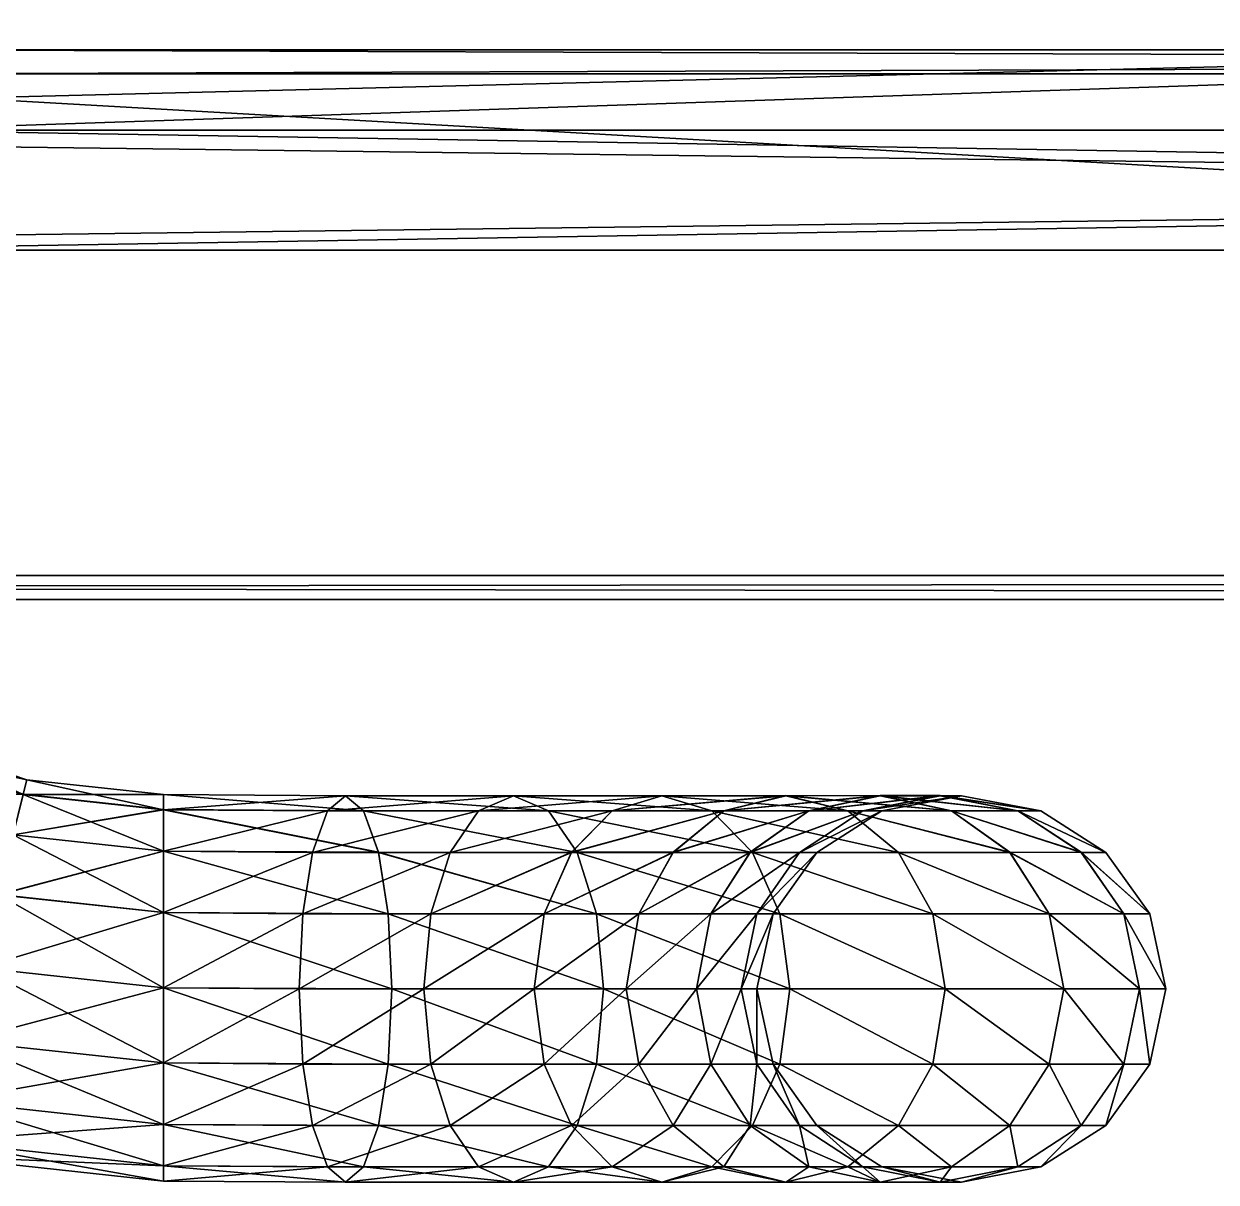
# Model space of a CAD drawing. Extents: x -84 to 84, y -10 to 10.
# Drawn here: x 11.18 to 21.13, y -9.66 to 0 of the extents above; entities that cross this region are included whole.
import ezdxf

# ---------------------------------------------------------------- set-up
doc = ezdxf.new("R2010")
doc.units = 0
doc.layers.add('DOOR02', color=231, linetype='CONTINUOUS')
doc.layers.add('FR', color=201, linetype='CONTINUOUS')

msp = doc.modelspace()

# ---------------------------------------------------------------- meshes
at = {"layer": 'DOOR02', "color": 231}
mesh = msp.add_polyface(dxfattribs=at)
corners = [(19.742104, 7.422881, 112.351105), (18.483467, 6.908508, 113.580963), (19.413551, 6.910368, 112.199249), (19.862892, 8.048216, 112.406891), (18.769081, 7.42102, 113.797272), (19.742104, 8.675353, 112.351105), (18.873695, 8.048218, 113.876617), (19.413551, 9.187864, 112.199249), (18.769081, 8.675354, 113.797272), (18.92643, 6.564727, 111.973907), (20.006752, 6.908507, 110.631622), (19.478615, 6.562865, 110.515289), (20.363075, 7.421019, 110.710236), (20.493874, 8.048217, 110.739044), (20.363075, 8.675353, 110.710236), (20.006752, 9.187864, 110.631622), (18.92643, 9.533508, 111.973907), (19.478615, 9.533507, 110.515289), (18.832069, 6.436035, 110.372711), (19.672279, 6.562865, 108.75444), (19.008461, 6.436035, 108.75444), (20.214577, 6.908507, 108.75444), (20.580482, 7.421019, 108.75444), (20.71476, 8.048216, 108.75444), (20.580482, 8.675352, 108.75444), (20.214577, 9.187864, 108.75444), (19.672279, 9.533506, 108.75444), (19.008461, 9.660339, 108.75444), (19.742104, 7.421015, 62.325623), (19.413551, 6.908503, 62.477478), (18.483467, 6.908504, 61.095764), (19.862892, 8.050075, 62.269836), (18.769081, 7.421016, 60.879456), (19.742104, 8.677211, 62.325623), (18.873695, 8.050075, 60.80011), (19.413551, 9.189722, 62.477478), (18.769081, 8.677211, 60.879456), (20.006752, 6.910365, 64.045105), (18.92643, 6.562862, 62.70282), (19.478615, 6.564723, 64.161438), (20.363075, 7.422877, 63.966492), (20.493874, 8.050074, 63.937683), (20.363075, 8.67721, 63.966492), (20.006752, 9.189723, 64.045105), (18.92643, 9.535365, 62.70282), (19.478615, 9.535365, 64.161438), (18.832069, 6.437892, 64.304016), (19.672279, -6.565674, 108.75444), (18.832069, -6.436986, 64.304016), (19.008461, -6.438844, 108.75444)]
mesh.append_faces([[corners[k] for k in face] for face in [(0, 1, 2), (3, 4, 0), (5, 6, 3), (7, 8, 5), (10, 9, 11), (12, 2, 10), (13, 0, 12), (14, 3, 13), (15, 5, 14), (17, 7, 15), (19, 18, 20), (21, 11, 19), (22, 10, 21), (23, 12, 22), (24, 13, 23), (25, 14, 24), (26, 15, 25), (27, 17, 26), (47, 48, 49)]], dxfattribs={"vtx0": -1})
mesh.append_faces([[corners[k] for k in face] for face in [(2, 9, 10), (0, 2, 12), (3, 0, 13), (5, 3, 14), (7, 5, 15), (16, 7, 17), (11, 18, 19), (10, 11, 21), (12, 10, 22), (13, 12, 23), (14, 13, 24), (15, 14, 25), (17, 15, 26), (29, 37, 38), (28, 40, 29), (31, 41, 28), (33, 42, 31), (35, 43, 33), (44, 45, 35), (39, 19, 46), (37, 21, 39), (40, 22, 37), (41, 23, 40), (42, 24, 41), (43, 25, 42), (45, 26, 43)]], dxfattribs={"vtx1": -1})
mesh.append_faces([[corners[k] for k in face] for face in [(28, 29, 30), (31, 28, 32), (33, 31, 34), (35, 33, 36), (37, 39, 38), (40, 37, 29), (41, 40, 28), (42, 41, 31), (43, 42, 33), (45, 43, 35), (19, 20, 46), (21, 19, 39), (22, 21, 37), (23, 22, 40), (25, 24, 42), (26, 25, 43), (27, 26, 45)]], dxfattribs={"vtx2": -1})
mesh = msp.add_polyface(dxfattribs=at)
corners = [(-0.031639, -0.887369, 219.07254), (79.968361, -0.887373, 219.07254), (-0.031639, 1.112547, 219.07254), (79.968361, 1.112551, 219.07254), (79.968361, -0.887466, 0.07254), (-0.031639, -0.887462, 0.07254), (79.968361, 1.11253, 0.07254), (-0.031639, 1.112527, 0.07254), (9.968361, -0.887452, 27.07254), (68.968361, -0.887454, 27.07254), (9.968361, 1.112529, 27.07254), (68.968361, 1.112533, 27.07254), (68.968361, -0.887378, 208.07254), (9.968361, -0.887374, 208.07254), (68.968361, 1.112552, 208.07254), (9.968361, 1.112548, 208.07254), (0.968361, 2.112547, 218.07254), (78.968361, 2.112551, 218.07254), (78.968361, 2.112531, 1.07254), (0.968361, 2.112527, 1.07254), (8.968361, 2.112529, 26.07254), (69.968361, 2.112533, 26.07254), (69.968361, 2.11255, 209.07254), (8.968361, 2.112548, 209.07254), (0.968361, -1.887369, 218.07254), (78.968361, -1.887373, 218.07254), (78.968361, -1.887466, 1.072541), (0.968361, -1.887462, 1.072541), (8.968361, -1.887452, 26.07254), (69.968361, -1.887456, 26.07254), (69.968361, -1.887376, 209.07254), (8.968361, -1.887374, 209.07254), (20.580482, 8.675352, 108.75444), (20.71476, 8.048216, 108.75444), (20.493874, 8.050074, 63.937683), (20.580482, -8.677232, 108.75444), (20.71476, -8.050096, 108.75444), (20.493874, -8.050096, 110.739044), (9.968361, -0.215798, 208.07254), (68.968361, -0.215798, 208.07254), (9.968361, 0.289203, 208.07254), (68.968361, 0.289203, 208.07254), (68.768364, -0.415812, 155.464661), (68.768364, -0.415798, 207.872543), (10.168358, -0.415798, 207.872543), (10.168358, -0.415812, 155.464661), (10.168358, 0.489189, 155.464661), (10.168358, 0.489203, 207.872543), (68.768364, 0.489203, 207.872543), (68.768364, 0.489189, 155.464661), (68.968361, 0.289155, 27.07254), (68.968361, -0.215844, 27.07254), (9.968361, 0.289155, 27.07254), (9.968361, -0.215844, 27.07254), (68.968361, -0.215812, 155.464661), (10.168358, -0.415844, 27.272537), (68.768364, -0.415844, 27.272537), (68.768364, 0.489155, 27.272537), (10.168358, 0.489155, 27.272537), (68.768364, 0.489159, 82.998283), (68.968361, 0.289158, 82.998283), (68.768364, -0.415841, 82.998283), (10.168365, -0.415841, 82.998283), (10.168365, 0.489159, 82.998283), (68.968361, -0.215841, 82.998283)]
mesh.append_faces([[corners[k] for k in face] for face in [(2, 1, 3), (6, 5, 7), (10, 9, 11), (14, 13, 15), (16, 3, 17), (18, 7, 19), (20, 11, 21), (22, 15, 23), (40, 39, 41), (52, 51, 53)]], dxfattribs={"vtx0": -1})
mesh.append_faces([[corners[k] for k in face] for face in [(0, 1, 2), (4, 5, 6), (8, 9, 10), (12, 13, 14), (2, 3, 16), (6, 7, 18), (10, 11, 20), (14, 15, 22), (0, 24, 1), (4, 26, 5), (8, 28, 9), (12, 30, 13), (38, 39, 40), (50, 51, 52), (39, 38, 43), (44, 43, 38), (40, 41, 47), (48, 47, 41), (53, 51, 55), (56, 55, 51), (50, 52, 57), (58, 57, 52)]], dxfattribs={"vtx1": -1})
mesh.append_faces([[corners[k] for k in face] for face in [(22, 23, 17), (16, 17, 23), (25, 24, 30), (31, 30, 24), (18, 19, 21), (20, 21, 19), (27, 26, 28), (29, 28, 26)]], dxfattribs={"vtx1": -1, "vtx2": -1})
mesh.append_faces([[corners[k] for k in face] for face in [(24, 25, 1), (26, 27, 5), (28, 29, 9), (30, 31, 13), (32, 33, 34), (35, 36, 37), (42, 43, 44), (44, 45, 42), (46, 47, 48), (48, 49, 46), (43, 42, 54), (57, 59, 60), (61, 42, 45), (45, 62, 61), (63, 46, 49), (49, 59, 63), (42, 61, 64), (49, 48, 41), (56, 61, 62), (62, 55, 56), (58, 63, 59), (59, 57, 58)]], dxfattribs={"vtx2": -1})
mesh = msp.add_polyface(dxfattribs=at)
corners = [(12.349037, -6.556519, 114.588898), (13.717964, -6.565673, 114.451324), (12.349037, -6.902222, 114.076416), (11.178658, -6.428833, 114.588898), (11.095345, -6.765503, 114.076416), (12.349037, -6.429688, 115.216064), (11.209114, -6.305419, 115.216064), (12.349037, -6.556519, 115.843262), (11.178658, -6.428833, 115.843262), (12.349037, -6.902222, 116.355743), (11.095345, -6.765502, 116.355743), (10.972145, -7.264526, 113.730743), (9.948494, -6.377319, 114.076416), (9.710152, -6.837646, 113.730743), (10.109413, -6.066772, 114.588898), (10.168343, -5.952881, 115.216064), (10.109413, -6.066772, 115.843262), (9.948494, -6.377319, 116.355743), (10.972145, -7.264526, 116.701416), (9.710152, -6.837646, 116.701416), (9.418404, -7.40007, 113.603943), (8.595711, -6.167725, 113.730743), (8.180428, -6.656982, 113.603943), (8.935066, -5.767944, 114.076416), (9.163948, -5.498291, 114.588898), (8.935066, -5.767944, 116.355743), (8.595711, -6.167724, 116.701416), (8.180428, -6.656982, 116.828217), (7.665474, -5.288696, 113.730743), (12.349037, -6.556524, 60.087822), (12.349037, -6.902226, 60.600304), (13.717964, -6.565679, 60.225403), (11.178658, -6.428838, 60.087822), (11.095345, -6.765507, 60.600304), (12.349037, -6.429692, 59.460655), (11.209114, -6.305425, 59.460655), (12.349037, -6.554662, 58.833458), (11.178658, -6.426976, 58.833458), (12.349037, -6.900365, 58.320992), (11.095345, -6.763646, 58.320992), (9.948494, -6.377324, 60.600304), (10.972145, -7.264531, 60.945976), (9.710152, -6.837651, 60.945976), (10.109413, -6.066777, 60.087822), (10.168343, -5.952885, 59.460655), (10.109413, -6.064915, 58.833458), (9.948494, -6.375463, 58.320992), (10.972145, -7.262669, 57.975304), (9.710152, -6.83579, 57.975304), (8.595711, -6.167729, 60.945976), (9.418404, -7.400059, 61.072777), (8.180428, -6.656987, 61.072777), (8.935066, -5.767949, 60.600304), (9.163948, -5.498296, 60.087822), (8.935066, -5.766088, 58.320992), (8.595711, -6.165868, 57.975304), (8.180428, -6.655126, 57.848503), (7.665474, -5.288701, 60.945976)]
mesh.append_faces([[corners[k] for k in face] for face in [(3, 2, 4), (6, 0, 3), (8, 5, 6), (10, 7, 8), (12, 11, 13), (14, 4, 12), (15, 3, 14), (16, 6, 15), (17, 8, 16), (19, 10, 17), (21, 20, 22), (23, 13, 21), (26, 17, 25), (27, 19, 26)]], dxfattribs={"vtx0": -1})
mesh.append_faces([[corners[k] for k in face] for face in [(0, 1, 2), (0, 2, 3), (5, 0, 6), (7, 5, 8), (9, 7, 10), (4, 11, 12), (3, 4, 14), (6, 3, 15), (8, 6, 16), (10, 8, 17), (18, 10, 19), (13, 20, 21), (12, 13, 23), (14, 12, 24), (17, 16, 25), (19, 17, 26), (21, 22, 28), (29, 30, 31), (29, 32, 30), (34, 35, 29), (36, 37, 34), (38, 39, 36), (33, 40, 41), (32, 43, 33), (35, 44, 32), (37, 45, 35), (39, 46, 37), (47, 48, 39), (42, 49, 50), (40, 52, 42), (43, 53, 40), (46, 54, 45), (48, 55, 46), (49, 57, 51)]], dxfattribs={"vtx1": -1})
mesh.append_faces([[corners[k] for k in face] for face in [(32, 33, 30), (35, 32, 29), (37, 35, 34), (39, 37, 36), (40, 42, 41), (43, 40, 33), (44, 43, 32), (45, 44, 35), (46, 45, 37), (48, 46, 39), (49, 51, 50), (52, 49, 42), (55, 54, 46), (56, 55, 48)]], dxfattribs={"vtx2": -1})
mesh = msp.add_polyface(dxfattribs=at)
corners = [(13.511482, -7.422898, 113.615631), (13.481026, -8.050095, 113.492218), (12.349037, -8.040939, 113.603943), (13.594795, -6.911315, 113.952301), (12.349037, -7.413743, 113.730743), (13.717964, -6.565673, 114.451324), (12.349037, -6.902222, 114.076416), (12.349037, -6.429688, 115.216064), (13.868752, -6.438842, 115.062164), (12.349037, -6.556519, 114.588898), (12.349037, -6.556519, 115.843262), (14.01963, -6.565673, 115.673004), (12.349037, -6.902222, 116.355743), (14.142952, -6.911316, 116.172028), (12.349037, -7.413742, 116.701416), (14.226143, -7.422897, 116.508698), (12.349037, -8.040939, 116.828217), (14.256691, -8.050094, 116.632111), (14.580849, -7.422898, 113.253571), (14.741646, -6.911316, 113.564117), (14.979988, -6.565674, 114.024445), (15.271736, -6.438843, 114.587799), (15.563576, -6.565674, 115.151154), (15.80201, -6.911316, 115.611481), (15.962837, -7.422898, 115.922028), (16.021767, -8.050096, 116.035919), (15.526192, -7.422897, 112.685089), (14.521797, -8.050095, 113.139679), (15.442207, -8.050095, 112.58609), (15.755074, -6.909455, 112.954742), (16.094551, -6.563812, 113.354523), (13.511482, -7.422886, 61.061096), (12.349037, -8.040929, 61.072777), (13.481026, -8.050083, 61.184509), (13.594795, -6.911321, 60.724426), (12.349037, -7.413731, 60.945976), (13.717964, -6.565679, 60.225403), (12.349037, -6.902226, 60.600304), (12.349037, -6.429692, 59.460655), (12.349037, -6.556524, 60.087822), (13.868752, -6.438847, 59.614563), (12.349037, -6.554662, 58.833458), (14.01963, -6.565679, 59.003723), (12.349037, -6.900365, 58.320992), (14.142952, -6.909459, 58.5047), (12.349037, -7.413732, 57.975304), (14.226143, -7.422888, 58.16803), (12.349037, -8.040929, 57.848503), (14.256691, -8.050085, 58.044617), (14.580849, -7.422886, 61.423157), (14.521797, -8.050083, 61.537048), (14.741646, -6.911321, 61.11261), (14.979988, -6.565679, 60.652283), (15.271736, -6.438848, 60.088928), (15.563576, -6.565679, 59.525574), (15.80201, -6.911321, 59.065247), (15.962837, -7.422886, 58.7547), (16.021767, -8.050084, 58.640808), (15.526192, -7.422887, 61.991638), (15.442207, -8.050084, 62.090637), (15.755074, -6.911321, 61.721985), (16.094551, -6.565679, 61.322205)]
mesh.append_faces([[corners[k] for k in face] for face in [(31, 32, 33), (34, 35, 31), (36, 37, 34), (40, 39, 36), (42, 38, 40), (44, 41, 42), (46, 43, 44), (48, 45, 46), (49, 33, 50), (51, 31, 49), (52, 34, 51), (53, 36, 52), (54, 40, 53), (55, 42, 54), (58, 50, 59)]], dxfattribs={"vtx0": -1})
mesh.append_faces([[corners[k] for k in face] for face in [(7, 8, 9), (10, 11, 7), (12, 13, 10), (14, 15, 12), (16, 17, 14), (0, 18, 1), (3, 19, 0), (5, 20, 3), (8, 21, 5), (11, 22, 8), (13, 23, 11), (15, 24, 13), (17, 25, 15), (18, 26, 27), (19, 29, 18), (20, 30, 19), (38, 39, 40), (41, 38, 42), (43, 41, 44), (45, 43, 46), (47, 45, 48), (31, 33, 49), (34, 31, 51), (36, 34, 52), (40, 36, 53), (42, 40, 54), (44, 42, 55), (46, 44, 56), (48, 46, 57), (49, 50, 58), (51, 49, 60), (52, 51, 61)]], dxfattribs={"vtx1": -1})
mesh.append_faces([[corners[k] for k in face] for face in [(0, 1, 2), (3, 0, 4), (5, 3, 6), (8, 5, 9), (11, 8, 7), (13, 11, 10), (15, 13, 12), (17, 15, 14), (19, 18, 0), (20, 19, 3), (21, 20, 5), (22, 21, 8), (23, 22, 11), (26, 28, 27), (29, 26, 18)]], dxfattribs={"vtx2": -1})
mesh = msp.add_polyface(dxfattribs=at)
corners = [(15.962837, -7.422898, 115.922028), (15.80201, -6.911316, 115.611481), (14.142952, -6.911316, 116.172028), (16.021767, -8.050096, 116.035919), (14.226143, -7.422897, 116.508698), (16.094551, -6.563812, 113.354523), (15.755074, -6.909455, 112.954742), (14.741646, -6.911316, 113.564117), (15.271736, -6.438843, 114.587799), (16.509712, -6.438843, 113.843781), (14.979988, -6.565674, 114.024445), (15.563576, -6.565674, 115.151154), (16.925117, -6.565674, 114.333038), (17.264381, -6.911316, 114.732819), (17.493355, -7.422898, 115.002472), (17.577339, -8.050096, 115.101471), (15.526192, -7.422897, 112.685089), (16.31617, -7.422898, 111.938629), (15.442207, -8.050095, 112.58609), (16.211525, -8.050095, 111.859283), (16.601784, -6.909455, 112.154938), (17.024788, -6.563812, 112.475494), (17.542519, -6.436982, 112.86795), (18.060585, -6.563813, 113.260406), (16.917976, -7.422898, 111.045441), (16.797432, -8.050096, 110.989655), (17.246742, -6.911315, 111.197296), (17.733894, -6.565674, 111.422638), (17.301186, -7.422898, 110.035187), (17.170479, -8.050096, 110.006378), (15.962837, -7.422886, 58.7547), (14.142952, -6.909459, 58.5047), (15.80201, -6.911321, 59.065247), (16.021767, -8.050084, 58.640808), (14.226143, -7.422888, 58.16803), (15.755074, -6.911321, 61.721985), (14.580849, -7.422886, 61.423157), (15.526192, -7.422887, 61.991638), (16.094551, -6.565679, 61.322205), (14.741646, -6.911321, 61.11261), (15.271736, -6.438848, 60.088928), (14.979988, -6.565679, 60.652283), (16.509712, -6.438848, 60.832947), (15.563576, -6.565679, 59.525574), (16.925117, -6.565679, 60.343689), (17.264381, -6.911321, 59.943909), (17.493355, -7.422887, 59.674255), (17.577339, -8.050085, 59.575256), (15.442207, -8.050084, 62.090637), (16.31617, -7.422886, 62.738098), (16.211525, -8.050084, 62.817444), (16.601784, -6.91132, 62.52179), (17.024788, -6.565678, 62.201233), (17.542519, -6.438847, 61.808777), (18.060585, -6.565679, 61.416321), (16.31617, -8.67722, 62.738098), (16.797432, -8.050084, 63.687073), (16.917976, -7.422887, 63.631287), (17.246742, -6.909459, 63.479431), (17.733894, -6.563817, 63.254089), (17.301186, -7.422887, 64.641541), (17.170479, -8.050085, 64.670349)]
mesh.append_faces([[corners[k] for k in face] for face in [(30, 31, 32), (33, 34, 30), (35, 36, 37), (38, 39, 35), (42, 41, 38), (44, 40, 42), (45, 43, 44), (46, 32, 45), (47, 30, 46), (49, 48, 50), (51, 37, 49), (52, 35, 51), (53, 38, 52), (57, 50, 56), (58, 49, 57), (59, 51, 58), (60, 56, 61)]], dxfattribs={"vtx0": -1})
mesh.append_faces([[corners[k] for k in face] for face in [(8, 9, 10), (11, 12, 8), (1, 13, 11), (0, 14, 1), (3, 15, 0), (16, 17, 18), (6, 20, 16), (5, 21, 6), (9, 22, 5), (12, 23, 9), (17, 24, 19), (20, 26, 17), (21, 27, 20), (24, 28, 25), (40, 41, 42), (43, 40, 44), (32, 43, 45), (30, 32, 46), (33, 30, 47), (37, 48, 49), (35, 37, 51), (38, 35, 52), (42, 38, 53), (44, 42, 54), (50, 55, 56), (49, 50, 57), (51, 49, 58), (52, 51, 59), (57, 56, 60)]], dxfattribs={"vtx1": -1})
mesh.append_faces([[corners[k] for k in face] for face in [(0, 1, 2), (3, 0, 4), (5, 6, 7), (9, 5, 10), (12, 9, 8), (13, 12, 11), (14, 13, 1), (15, 14, 0), (17, 19, 18), (20, 17, 16), (21, 20, 6), (22, 21, 5), (24, 25, 19), (26, 24, 17), (27, 26, 20), (28, 29, 25)]], dxfattribs={"vtx2": -1})
mesh = msp.add_polyface(dxfattribs=at)
corners = [(18.060585, -6.563813, 113.260406), (17.542519, -6.436982, 112.86795), (16.509712, -6.438843, 113.843781), (17.264381, -6.911316, 114.732819), (18.483467, -6.911317, 113.580963), (16.925117, -6.565674, 114.333038), (17.493355, -7.422898, 115.002472), (18.769081, -7.422898, 113.797272), (17.577339, -8.050096, 115.101471), (18.873695, -8.050096, 113.876617), (18.330147, -6.438843, 111.698273), (17.024788, -6.563812, 112.475494), (17.733894, -6.565674, 111.422638), (18.92643, -6.563813, 111.973907), (19.413551, -6.909455, 112.199249), (19.742104, -7.422898, 112.351105), (17.246742, -6.911315, 111.197296), (17.657417, -6.911317, 110.1138), (16.917976, -7.422898, 111.045441), (17.301186, -7.422898, 110.035187), (18.185738, -6.565675, 110.230133), (18.832069, -6.438844, 110.372711), (19.478615, -6.565675, 110.515289), (17.436378, -7.422898, 108.75444), (17.170479, -8.050096, 110.006378), (17.302101, -8.050096, 108.75444), (17.802284, -6.911317, 108.75444), (18.344582, -6.565675, 108.75444), (19.008461, -6.438844, 108.75444), (18.060585, -6.565679, 61.416321), (16.509712, -6.438848, 60.832947), (17.542519, -6.438847, 61.808777), (17.264381, -6.911321, 59.943909), (16.925117, -6.565679, 60.343689), (18.483467, -6.911321, 61.095764), (17.493355, -7.422887, 59.674255), (18.769081, -7.422887, 60.879456), (17.577339, -8.050085, 59.575256), (18.873695, -8.050084, 60.80011), (18.769081, -8.677221, 60.879456), (17.024788, -6.565678, 62.201233), (18.330147, -6.436986, 62.978455), (17.733894, -6.563817, 63.254089), (18.92643, -6.565679, 62.70282), (19.413551, -6.911321, 62.477478), (19.742104, -7.422887, 62.325623), (17.246742, -6.909459, 63.479431), (16.917976, -7.422887, 63.631287), (17.657417, -6.911321, 64.562927), (17.301186, -7.422887, 64.641541), (18.185738, -6.565679, 64.446594), (18.832069, -6.436986, 64.304016), (19.478615, -6.563817, 64.161438), (17.170479, -8.050085, 64.670349), (17.301186, -8.67722, 64.641541)]
mesh.append_faces([[corners[k] for k in face] for face in [(29, 30, 31), (34, 33, 29), (36, 32, 34), (38, 35, 36), (39, 37, 38), (41, 40, 42), (43, 31, 41), (44, 29, 43), (48, 47, 49), (50, 46, 48), (51, 42, 50), (52, 41, 51), (23, 53, 25), (26, 49, 23), (27, 48, 26), (28, 50, 27)]], dxfattribs={"vtx0": -1})
mesh.append_faces([[corners[k] for k in face] for face in [(3, 4, 5), (6, 7, 3), (8, 9, 6), (1, 10, 11), (0, 13, 1), (4, 14, 0), (7, 15, 4), (16, 17, 18), (12, 20, 16), (10, 21, 12), (13, 22, 10), (19, 23, 24), (17, 26, 19), (20, 27, 17), (21, 28, 20), (32, 33, 34), (35, 32, 36), (37, 35, 38), (31, 40, 41), (29, 31, 43), (34, 29, 44), (36, 34, 45), (46, 47, 48), (42, 46, 50), (41, 42, 51), (43, 41, 52), (53, 54, 25), (49, 53, 23), (48, 49, 26), (50, 48, 27), (51, 50, 28)]], dxfattribs={"vtx1": -1})
mesh.append_faces([[corners[k] for k in face] for face in [(0, 1, 2), (4, 0, 5), (7, 4, 3), (9, 7, 6), (10, 12, 11), (13, 10, 1), (14, 13, 0), (17, 19, 18), (20, 17, 16), (21, 20, 12), (22, 21, 10), (23, 25, 24), (26, 23, 19), (27, 26, 17), (28, 27, 20)]], dxfattribs={"vtx2": -1})
mesh = msp.add_polyface(dxfattribs=at)
corners = [(19.742104, -7.422898, 112.351105), (19.413551, -6.909455, 112.199249), (18.483467, -6.911317, 113.580963), (18.873695, -8.050096, 113.876617), (19.862892, -8.050096, 112.406891), (18.769081, -7.422898, 113.797272), (19.742104, -8.677232, 112.351105), (19.413551, -9.189744, 112.199249), (18.769081, -8.677232, 113.797272), (20.006752, -6.911317, 110.631622), (18.92643, -6.563813, 111.973907), (19.478615, -6.565675, 110.515289), (20.363075, -7.422898, 110.710236), (20.493874, -8.050096, 110.739044), (20.363075, -8.677232, 110.710236), (20.006752, -9.189744, 110.631622), (18.92643, -9.535386, 111.973907), (19.478615, -9.535386, 110.515289), (19.672279, -6.565674, 108.75444), (18.832069, -6.438844, 110.372711), (19.008461, -6.438844, 108.75444), (20.214577, -6.911316, 108.75444), (20.580482, -7.422898, 108.75444), (20.71476, -8.050096, 108.75444), (20.580482, -8.677232, 108.75444), (20.214577, -9.189744, 108.75444), (19.672279, -9.535386, 108.75444), (19.008461, -9.662217, 108.75444), (19.742104, -7.422887, 62.325623), (18.483467, -6.911321, 61.095764), (19.413551, -6.911321, 62.477478), (18.873695, -8.050084, 60.80011), (18.769081, -7.422887, 60.879456), (19.862892, -8.050084, 62.269836), (19.742104, -8.67722, 62.325623), (19.413551, -9.189734, 62.477478), (18.769081, -8.677221, 60.879456), (18.92643, -6.565679, 62.70282), (20.006752, -6.909459, 64.045105), (19.478615, -6.563817, 64.161438), (20.363075, -7.422887, 63.966492), (20.493874, -8.050084, 63.937683), (20.363075, -8.67722, 63.966492), (20.006752, -9.189733, 64.045105), (18.92643, -9.535376, 62.70282), (19.478615, -9.535375, 64.161438), (18.832069, -6.436986, 64.304016)]
mesh.append_faces([[corners[k] for k in face] for face in [(28, 29, 30), (33, 32, 28), (34, 31, 33), (35, 36, 34), (38, 37, 39), (40, 30, 38), (41, 28, 40), (42, 33, 41), (43, 34, 42), (45, 35, 43), (21, 39, 18), (22, 38, 21), (23, 40, 22), (24, 41, 23), (25, 42, 24), (26, 43, 25), (27, 45, 26)]], dxfattribs={"vtx0": -1})
mesh.append_faces([[corners[k] for k in face] for face in [(3, 4, 5), (1, 9, 10), (0, 12, 1), (4, 13, 0), (6, 14, 4), (7, 15, 6), (16, 17, 7), (11, 18, 19), (9, 21, 11), (12, 22, 9), (13, 23, 12), (14, 24, 13), (15, 25, 14), (17, 26, 15), (31, 32, 33), (30, 37, 38), (28, 30, 40), (33, 28, 41), (34, 33, 42), (35, 34, 43), (44, 35, 45), (39, 46, 18), (38, 39, 21), (40, 38, 22), (41, 40, 23), (42, 41, 24), (43, 42, 25), (45, 43, 26)]], dxfattribs={"vtx1": -1})
mesh.append_faces([[corners[k] for k in face] for face in [(0, 1, 2), (4, 0, 5), (6, 4, 3), (7, 6, 8), (9, 11, 10), (12, 9, 1), (13, 12, 0), (14, 13, 4), (15, 14, 6), (17, 15, 7), (18, 20, 19), (21, 18, 11), (22, 21, 9), (23, 22, 12), (25, 24, 14), (26, 25, 15), (27, 26, 17)]], dxfattribs={"vtx2": -1})
mesh = msp.add_polyface(dxfattribs=at)
corners = [(12.349037, -9.526291, 114.588898), (13.717964, -9.535385, 114.451324), (12.349037, -9.653122, 115.216064), (12.349037, -9.180588, 114.076416), (13.594795, -9.189743, 113.952301), (12.349037, -8.668137, 113.730743), (13.511482, -8.677231, 113.615631), (12.349037, -8.040939, 113.603943), (13.481026, -8.050095, 113.492218), (12.349037, -7.413743, 113.730743), (13.511482, -7.422898, 113.615631), (12.349037, -6.902222, 114.076416), (13.594795, -6.911315, 113.952301), (10.972145, -7.264526, 113.730743), (10.821388, -7.874436, 113.603943), (11.095345, -6.765503, 114.076416), (12.349037, -7.413742, 116.701416), (12.349037, -6.902222, 116.355743), (10.972145, -7.264526, 116.701416), (11.095345, -6.765502, 116.355743), (12.349037, -8.040939, 116.828217), (10.821388, -7.874434, 116.828217), (12.349037, -8.668137, 116.701416), (10.670479, -8.485274, 116.701416), (12.349037, -9.180588, 116.355743), (10.547188, -8.984298, 116.355743), (12.349037, -9.526291, 115.843262), (10.463997, -9.320968, 115.843262), (10.43354, -9.444382, 115.216064), (10.463997, -9.320969, 114.588898), (10.547188, -8.984299, 114.076416), (10.670479, -8.485276, 113.730743), (9.710152, -6.837646, 113.730743), (12.349037, -9.526279, 60.087822), (12.349037, -9.653111, 59.460655), (13.717964, -9.535375, 60.225403), (12.349037, -9.180576, 60.600304), (13.594795, -9.189733, 60.724426), (12.349037, -8.668125, 60.945976), (13.511482, -8.67722, 61.061096), (12.349037, -8.040929, 61.072777), (13.481026, -8.050083, 61.184509), (12.349037, -7.413731, 60.945976), (13.511482, -7.422886, 61.061096), (12.349037, -6.902226, 60.600304), (13.594795, -6.911321, 60.724426), (10.972145, -7.264531, 60.945976), (10.821388, -7.874425, 61.072777), (11.095345, -6.765507, 60.600304), (12.349037, -7.413732, 57.975304), (10.972145, -7.262669, 57.975304), (12.349037, -6.900365, 58.320992), (11.095345, -6.763646, 58.320992), (12.349037, -8.040929, 57.848503), (10.821388, -7.874425, 57.848503), (12.349037, -8.668126, 57.975304), (10.670479, -8.485265, 57.975304), (12.349037, -9.180577, 58.320992), (10.547188, -8.984288, 58.320992), (12.349037, -9.52628, 58.833458), (10.463997, -9.320959, 58.833458), (10.43354, -9.444371, 59.460655), (10.463997, -9.320957, 60.087822), (10.547188, -8.984287, 60.600304), (10.670479, -8.485264, 60.945976), (9.710152, -6.837651, 60.945976)]
mesh.append_faces([[corners[k] for k in face] for face in [(13, 7, 14), (15, 9, 13), (18, 17, 19), (21, 16, 18), (23, 20, 21), (25, 22, 23), (27, 24, 25), (28, 26, 27), (29, 2, 28), (30, 0, 29), (31, 3, 30), (14, 5, 31)]], dxfattribs={"vtx0": -1})
mesh.append_faces([[corners[k] for k in face] for face in [(0, 1, 2), (3, 4, 0), (5, 6, 3), (7, 8, 5), (9, 10, 7), (11, 12, 9), (9, 7, 13), (11, 9, 15), (16, 17, 18), (20, 16, 21), (22, 20, 23), (24, 22, 25), (26, 24, 27), (2, 26, 28), (0, 2, 29), (3, 0, 30), (5, 3, 31), (7, 5, 14), (13, 14, 32), (33, 34, 35), (36, 33, 37), (38, 36, 39), (40, 38, 41), (42, 40, 43), (44, 42, 45), (42, 46, 40), (44, 48, 42), (49, 50, 51), (53, 54, 49), (55, 56, 53), (57, 58, 55), (59, 60, 57), (34, 61, 59), (33, 62, 34), (36, 63, 33), (38, 64, 36), (40, 47, 38), (46, 65, 47)]], dxfattribs={"vtx1": -1})
mesh.append_faces([[corners[k] for k in face] for face in [(46, 47, 40), (48, 46, 42), (50, 52, 51), (54, 50, 49), (56, 54, 53), (58, 56, 55), (60, 58, 57), (61, 60, 59), (62, 61, 34), (63, 62, 33), (64, 63, 36), (47, 64, 38)]], dxfattribs={"vtx2": -1})
mesh = msp.add_polyface(dxfattribs=at)
corners = [(13.717964, -9.535385, 114.451324), (13.868752, -9.662217, 115.062164), (12.349037, -9.653122, 115.216064), (13.594795, -9.189743, 113.952301), (12.349037, -9.526291, 114.588898), (13.511482, -8.677231, 113.615631), (12.349037, -9.180588, 114.076416), (13.481026, -8.050095, 113.492218), (12.349037, -8.668137, 113.730743), (12.349037, -8.668137, 116.701416), (14.226143, -8.677231, 116.508698), (12.349037, -8.040939, 116.828217), (14.256691, -8.050094, 116.632111), (12.349037, -9.180588, 116.355743), (14.142952, -9.189743, 116.172028), (12.349037, -9.526291, 115.843262), (14.01963, -9.535385, 115.673004), (14.979988, -9.535385, 114.024445), (15.271736, -9.662216, 114.587799), (14.741646, -9.189743, 113.564117), (14.580849, -8.677231, 113.253571), (14.521797, -8.050095, 113.139679), (14.580849, -7.422898, 113.253571), (15.962837, -8.677231, 115.922028), (15.80201, -9.189743, 115.611481), (15.563576, -9.535385, 115.151154), (15.755074, -9.189743, 112.954742), (15.526192, -8.677231, 112.685089), (15.442207, -8.050095, 112.58609), (13.717964, -9.535375, 60.225403), (12.349037, -9.653111, 59.460655), (13.868752, -9.662206, 59.614563), (13.594795, -9.189733, 60.724426), (12.349037, -9.526279, 60.087822), (13.511482, -8.67722, 61.061096), (12.349037, -9.180576, 60.600304), (13.481026, -8.050083, 61.184509), (12.349037, -8.668125, 60.945976), (12.349037, -8.668126, 57.975304), (12.349037, -8.040929, 57.848503), (14.226143, -8.67722, 58.16803), (14.256691, -8.050085, 58.044617), (12.349037, -9.180577, 58.320992), (14.142952, -9.189733, 58.5047), (12.349037, -9.52628, 58.833458), (14.01963, -9.535375, 59.003723), (14.979988, -9.535375, 60.652283), (15.271736, -9.662206, 60.088928), (14.741646, -9.189733, 61.11261), (14.580849, -8.67722, 61.423157), (14.521797, -8.050083, 61.537048), (15.962837, -8.67722, 58.7547), (15.80201, -9.189733, 59.065247), (15.563576, -9.535375, 59.525574), (15.755074, -9.189733, 61.721985), (15.526192, -8.67722, 61.991638), (15.442207, -8.050084, 62.090637)]
mesh.append_faces([[corners[k] for k in face] for face in [(29, 30, 31), (32, 33, 29), (34, 35, 32), (36, 37, 34), (40, 39, 41), (43, 38, 40), (45, 42, 43), (31, 44, 45), (46, 31, 47), (48, 29, 46), (49, 32, 48), (50, 34, 49), (53, 43, 52), (47, 45, 53), (56, 49, 55)]], dxfattribs={"vtx0": -1})
mesh.append_faces([[corners[k] for k in face] for face in [(9, 10, 11), (13, 14, 9), (15, 16, 13), (2, 1, 15), (0, 17, 1), (3, 19, 0), (5, 20, 3), (7, 21, 5), (10, 23, 12), (14, 24, 10), (16, 25, 14), (1, 18, 16), (19, 26, 17), (20, 27, 19), (21, 28, 20), (38, 39, 40), (42, 38, 43), (44, 42, 45), (30, 44, 31), (29, 31, 46), (32, 29, 48), (34, 32, 49), (36, 34, 50), (40, 41, 51), (43, 40, 52), (45, 43, 53), (31, 45, 47), (48, 46, 54), (49, 48, 55), (50, 49, 56)]], dxfattribs={"vtx1": -1})
mesh.append_faces([[corners[k] for k in face] for face in [(0, 1, 2), (3, 0, 4), (5, 3, 6), (7, 5, 8), (10, 12, 11), (14, 10, 9), (16, 14, 13), (1, 16, 15), (17, 18, 1), (19, 17, 0), (20, 19, 3), (21, 20, 5), (22, 21, 7), (25, 24, 14), (18, 25, 16), (28, 27, 20)]], dxfattribs={"vtx2": -1})
mesh = msp.add_polyface(dxfattribs=at)
corners = [(15.962837, -8.677231, 115.922028), (16.021767, -8.050096, 116.035919), (14.256691, -8.050094, 116.632111), (15.80201, -9.189743, 115.611481), (14.226143, -8.677231, 116.508698), (14.979988, -9.535385, 114.024445), (16.094551, -9.535385, 113.354523), (15.271736, -9.662216, 114.587799), (16.509712, -9.662217, 113.843781), (15.755074, -9.189743, 112.954742), (15.526192, -8.677231, 112.685089), (14.741646, -9.189743, 113.564117), (17.493355, -8.677232, 115.002472), (17.577339, -8.050096, 115.101471), (17.264381, -9.189744, 114.732819), (15.563576, -9.535385, 115.151154), (16.925117, -9.535386, 114.333038), (17.024788, -9.535385, 112.475494), (17.542519, -9.662217, 112.86795), (16.601784, -9.189743, 112.154938), (16.31617, -8.677231, 111.938629), (15.442207, -8.050095, 112.58609), (16.211525, -8.050095, 111.859283), (17.246742, -9.189743, 111.197296), (16.917976, -8.677231, 111.045441), (16.797432, -8.050096, 110.989655), (17.301186, -8.677231, 110.035187), (17.170479, -8.050096, 110.006378), (17.302101, -8.050096, 108.75444), (15.962837, -8.67722, 58.7547), (14.256691, -8.050085, 58.044617), (16.021767, -8.050084, 58.640808), (15.80201, -9.189733, 59.065247), (14.226143, -8.67722, 58.16803), (14.979988, -9.535375, 60.652283), (15.271736, -9.662206, 60.088928), (16.094551, -9.535375, 61.322205), (16.509712, -9.662206, 60.832947), (15.755074, -9.189733, 61.721985), (15.526192, -8.67722, 61.991638), (14.741646, -9.189733, 61.11261), (17.493355, -8.677221, 59.674255), (17.577339, -8.050085, 59.575256), (17.264381, -9.189733, 59.943909), (15.563576, -9.535375, 59.525574), (16.925117, -9.535375, 60.343689), (17.024788, -9.535375, 62.201233), (17.542519, -9.662206, 61.808777), (16.601784, -9.189733, 62.52179), (16.31617, -8.67722, 62.738098), (15.442207, -8.050084, 62.090637), (16.211525, -8.050084, 62.817444), (17.246742, -9.189734, 63.479431), (16.917976, -8.67722, 63.631287), (16.797432, -8.050084, 63.687073), (17.301186, -8.67722, 64.641541), (17.170479, -8.050085, 64.670349)]
mesh.append_faces([[corners[k] for k in face] for face in [(29, 30, 31), (32, 33, 29), (36, 35, 37), (38, 34, 36), (39, 40, 38), (41, 31, 42), (43, 29, 41), (45, 32, 43), (37, 44, 45), (46, 37, 47), (48, 36, 46), (49, 38, 48), (51, 39, 49), (53, 48, 52), (54, 49, 53), (56, 53, 55)]], dxfattribs={"vtx0": -1})
mesh.append_faces([[corners[k] for k in face] for face in [(5, 6, 7), (0, 12, 1), (3, 14, 0), (15, 16, 3), (7, 8, 15), (6, 17, 8), (9, 19, 6), (10, 20, 9), (21, 22, 10), (8, 18, 16), (19, 23, 17), (20, 24, 19), (22, 25, 20), (24, 26, 23), (25, 27, 24), (27, 28, 26), (34, 35, 36), (29, 31, 41), (32, 29, 43), (44, 32, 45), (35, 44, 37), (36, 37, 46), (38, 36, 48), (39, 38, 49), (50, 39, 51), (37, 45, 47), (48, 46, 52), (49, 48, 53), (53, 52, 55), (54, 53, 56)]], dxfattribs={"vtx1": -1})
mesh.append_faces([[corners[k] for k in face] for face in [(0, 1, 2), (3, 0, 4), (6, 8, 7), (9, 6, 5), (10, 9, 11), (12, 13, 1), (14, 12, 0), (16, 14, 3), (8, 16, 15), (17, 18, 8), (19, 17, 6), (20, 19, 9), (22, 20, 10), (24, 23, 19), (25, 24, 20), (27, 26, 24)]], dxfattribs={"vtx2": -1})
mesh = msp.add_polyface(dxfattribs=at)
corners = [(17.493355, -8.677232, 115.002472), (18.769081, -8.677232, 113.797272), (17.577339, -8.050096, 115.101471), (18.873695, -8.050096, 113.876617), (17.264381, -9.189744, 114.732819), (18.483467, -9.189744, 113.580963), (16.925117, -9.535386, 114.333038), (18.060585, -9.535386, 113.260406), (17.542519, -9.662217, 112.86795), (17.024788, -9.535385, 112.475494), (17.733894, -9.535385, 111.422638), (18.330147, -9.662217, 111.698273), (17.246742, -9.189743, 111.197296), (19.742104, -8.677232, 112.351105), (19.413551, -9.189744, 112.199249), (18.92643, -9.535386, 111.973907), (18.185738, -9.535385, 110.230133), (18.832069, -9.662217, 110.372711), (17.657417, -9.189743, 110.1138), (17.301186, -8.677231, 110.035187), (19.478615, -9.535386, 110.515289), (18.344582, -9.535386, 108.75444), (19.008461, -9.662217, 108.75444), (17.802284, -9.189744, 108.75444), (17.436378, -8.677232, 108.75444), (17.302101, -8.050096, 108.75444), (17.493355, -8.677221, 59.674255), (17.577339, -8.050085, 59.575256), (18.769081, -8.677221, 60.879456), (17.264381, -9.189733, 59.943909), (18.483467, -9.189733, 61.095764), (16.925117, -9.535375, 60.343689), (18.060585, -9.535375, 61.416321), (17.542519, -9.662206, 61.808777), (17.024788, -9.535375, 62.201233), (17.733894, -9.535376, 63.254089), (18.330147, -9.662207, 62.978455), (17.246742, -9.189734, 63.479431), (18.873695, -8.050084, 60.80011), (19.742104, -8.67722, 62.325623), (19.413551, -9.189734, 62.477478), (18.92643, -9.535376, 62.70282), (18.185738, -9.535375, 64.446594), (18.832069, -9.662206, 64.304016), (17.657417, -9.189733, 64.562927), (17.301186, -8.67722, 64.641541), (19.478615, -9.535375, 64.161438)]
mesh.append_faces([[corners[k] for k in face] for face in [(30, 26, 28), (32, 29, 30), (33, 31, 32), (35, 33, 36), (37, 34, 35), (41, 30, 40), (36, 32, 41), (42, 36, 43), (44, 35, 42), (45, 37, 44), (43, 41, 46), (21, 43, 22), (23, 42, 21), (24, 44, 23), (25, 45, 24)]], dxfattribs={"vtx0": -1})
mesh.append_faces([[corners[k] for k in face] for face in [(0, 1, 2), (4, 5, 0), (6, 7, 4), (9, 10, 8), (1, 13, 3), (5, 14, 1), (7, 15, 5), (8, 11, 7), (10, 16, 11), (12, 18, 10), (11, 17, 15), (16, 21, 17), (18, 23, 16), (19, 24, 18), (17, 22, 20), (26, 27, 28), (29, 26, 30), (31, 29, 32), (34, 33, 35), (28, 38, 39), (30, 28, 40), (32, 30, 41), (33, 32, 36), (35, 36, 42), (37, 35, 44), (36, 41, 43), (42, 43, 21), (44, 42, 23), (45, 44, 24), (43, 46, 22)]], dxfattribs={"vtx1": -1})
mesh.append_faces([[corners[k] for k in face] for face in [(1, 3, 2), (5, 1, 0), (7, 5, 4), (8, 7, 6), (10, 11, 8), (12, 10, 9), (15, 14, 5), (11, 15, 7), (16, 17, 11), (18, 16, 10), (19, 18, 12), (17, 20, 15), (21, 22, 17), (23, 21, 16), (24, 23, 18), (25, 24, 19)]], dxfattribs={"vtx2": -1})
at = {"layer": 'FR', "color": 201}
mesh = msp.add_polyface(dxfattribs=at)
corners = [(83.751129, 4.588345, -0.000001), (83.751129, 4.588364, 222.851944), (-83.751129, 4.58834, 222.851944), (-83.751129, 4.58832, -0.000001), (-80.435211, 4.58832, 0.000014), (-80.435211, 4.588392, 219.723053), (80.435211, 4.588419, 219.723053), (80.435211, 4.588345, 0.000014), (83.751129, -4.602399, 0.000001), (83.751129, -4.602271, 222.851929), (-83.751129, -4.602297, 222.851929), (-83.751129, -4.602426, 0.000001), (-80.435211, -4.602425, 0.000016), (-80.435211, -4.602243, 219.723038), (80.435211, -4.602217, 219.723038), (80.435211, -4.6024, 0.000016), (83.551132, 4.788344, 0.200004), (83.551132, 4.788365, 222.651947), (-83.551132, 4.788341, 222.651947), (-83.551132, 4.78832, 0.200004), (-80.635208, 4.78832, 0.200011), (-80.635208, 4.788391, 219.92305), (80.635208, 4.788418, 219.92305), (80.635208, 4.788344, 0.200011), (83.551132, -4.8024, 0.200005), (83.551132, -4.80227, 222.651932), (-83.551132, -4.802296, 222.651932), (-83.551132, -4.802426, 0.200005), (-80.635208, -4.802425, 0.200013), (-80.635208, -4.802244, 219.923035), (80.635208, -4.802217, 219.923035), (80.635208, -4.8024, 0.200013)]
mesh.append_faces([[corners[k] for k in face] for face in [(0, 9, 8), (1, 10, 9), (2, 11, 10), (3, 12, 11), (4, 13, 12), (5, 14, 13), (6, 15, 14), (7, 8, 15), (24, 30, 31)]], dxfattribs={"vtx0": -1})
mesh.append_faces([[corners[k] for k in face] for face in [(21, 18, 17), (22, 17, 16), (26, 28, 29), (25, 29, 30)]], dxfattribs={"vtx0": -1, "vtx2": -1})
mesh.append_faces([[corners[k] for k in face] for face in [(23, 22, 16)]], dxfattribs={"vtx1": -1})
mesh.append_faces([[corners[k] for k in face] for face in [(21, 20, 18), (22, 21, 17), (25, 26, 29), (24, 25, 30)]], dxfattribs={"vtx1": -1, "vtx2": -1})
mesh.append_faces([[corners[k] for k in face] for face in [(20, 19, 18), (0, 1, 9), (1, 2, 10), (2, 3, 11), (3, 4, 12), (4, 5, 13), (5, 6, 14), (6, 7, 15), (7, 0, 8), (26, 27, 28), (4, 3, 19), (19, 20, 4), (3, 2, 18), (18, 19, 3), (5, 4, 20), (20, 21, 5), (2, 1, 17), (17, 18, 2), (6, 5, 21), (21, 22, 6), (1, 0, 16), (16, 17, 1), (7, 6, 22), (22, 23, 7), (0, 7, 23), (23, 16, 0), (8, 9, 25), (25, 24, 8), (9, 10, 26), (26, 25, 9), (10, 11, 27), (27, 26, 10), (11, 12, 28), (28, 27, 11), (12, 13, 29), (29, 28, 12), (13, 14, 30), (30, 29, 13), (14, 15, 31), (31, 30, 14), (15, 8, 24), (24, 31, 15)]], dxfattribs={"vtx2": -1})

doc.saveas('drawing.dxf')
